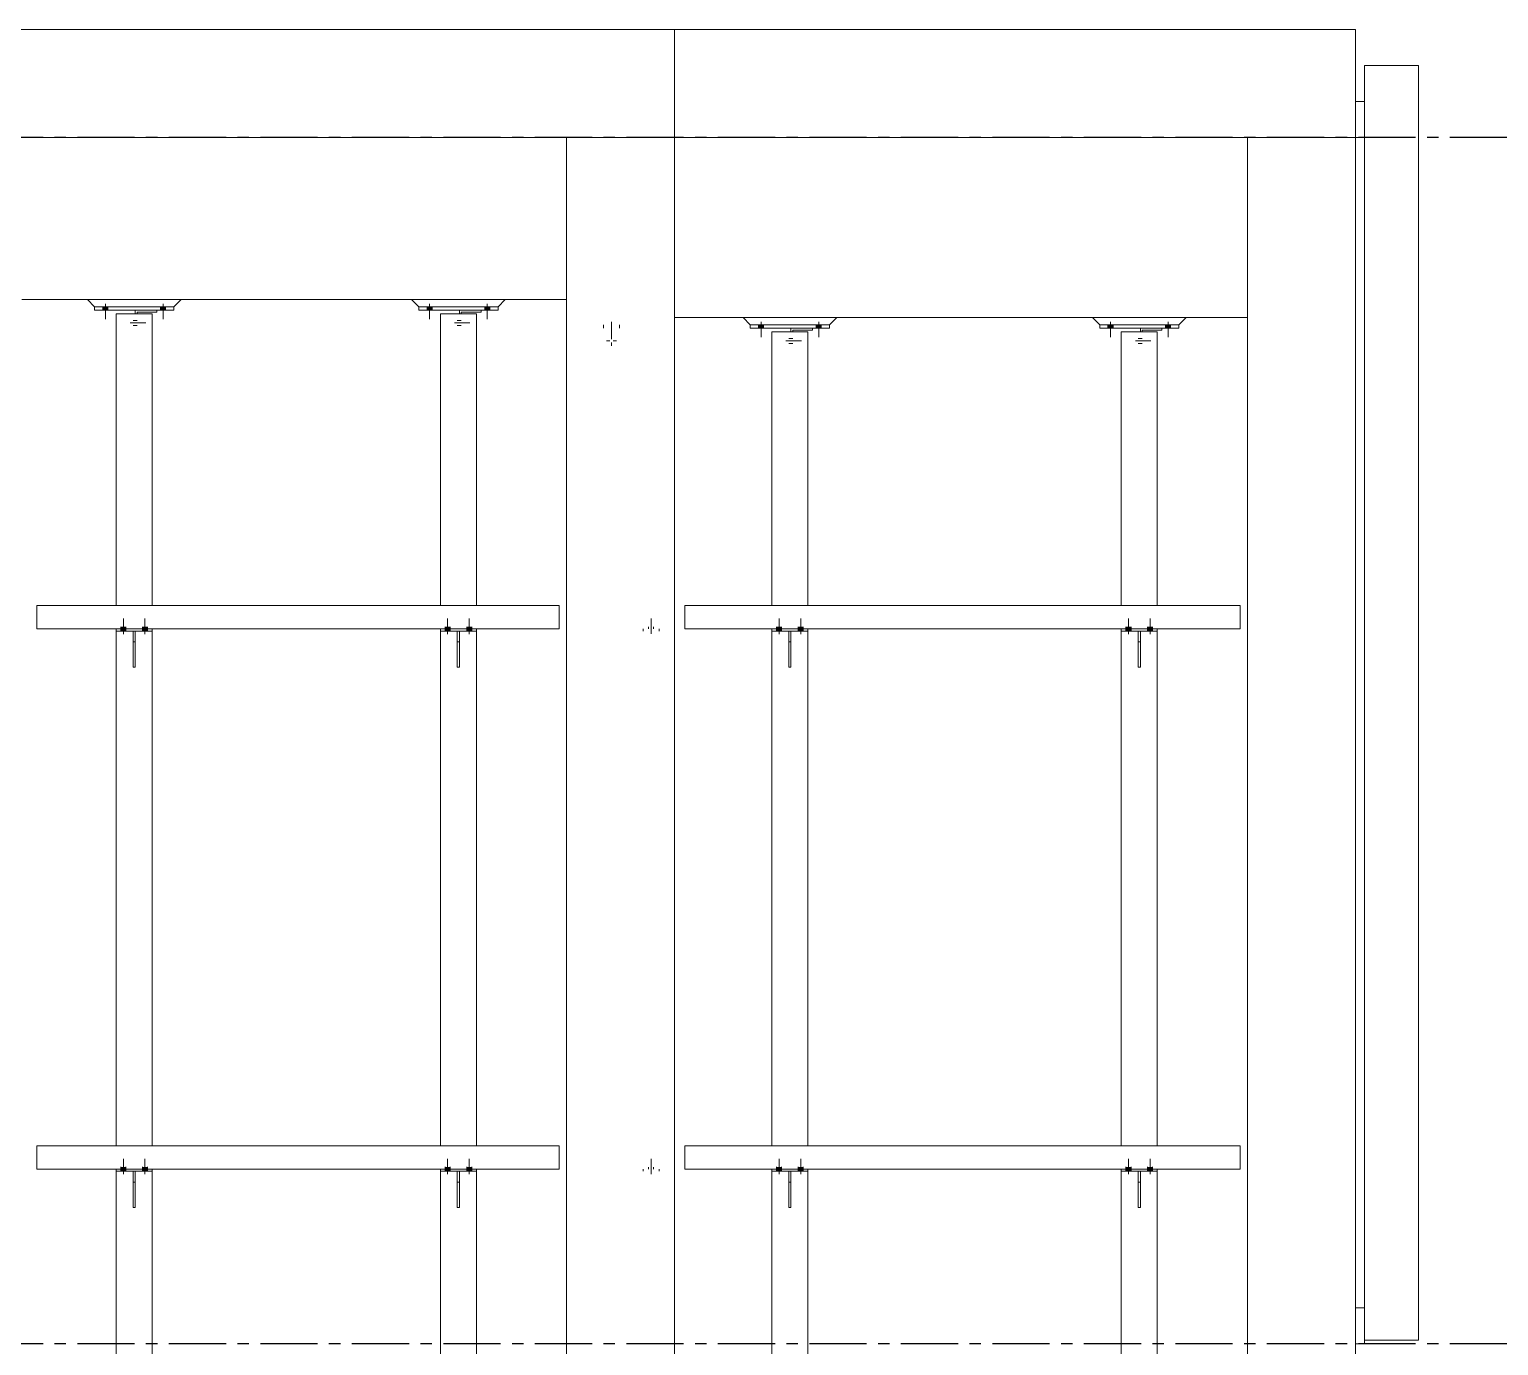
# Model space of a CAD drawing. Header units: millimetres. Extents: x 3774 to 718460, y -768339 to 192544.
# Drawn here: x 429958 to 434036, y -629932 to -626277 of the extents above; entities that cross this region are included whole.
import ezdxf

# ---------------------------------------------------------------- set-up
doc = ezdxf.new("R2010")
doc.units = ezdxf.units.MM
for name, pattern in [('CENTER', [50.8, 31.75, -6.35, 6.35, -6.35]), ('XKITLINE00', [0]), ('XKITLINE02', [4, 2, -2])]:
    doc.linetypes.add(name, pattern=pattern)
doc.layers.add('Bolt', color=7, linetype='Continuous', lineweight=0)
doc.layers.add('Part', color=7, linetype='Continuous', lineweight=0)

# ---------------------------------------------------------------- blocks, each defined once
blk = doc.blocks.new('*A13064188')
at = {"layer": 'Part', "color": 7, "linetype": 'XKITLINE00', "lineweight": 0}
for p, q in [((2425.769529, -31.253462), (2328.969528, -31.253462)), ((2425.769525, -33.653462), (2425.769525, -31.253462)), ((2440.889586, -31.253462), (2425.769536, -31.253462)), ((2440.889574, -31.253462), (2440.889574, -33.653462)), ((2425.769529, -33.653462), (2411.275963, -33.653462)), ((2425.769536, -33.653462), (2440.889574, -33.653462)), ((2440.889574, -33.653462), (2440.889586, -33.653462))]:
    blk.add_line(p, q, dxfattribs=at)
blk = doc.blocks.new('*A13164198')
at = {"layer": 'Part', "color": 7, "linetype": 'XKITLINE00', "lineweight": 0}
for p, q in [((2441.089496, -60.373459), (2441.089496, -32.053459)), ((2441.089496, -32.053459), (2442.289496, -32.053459)), ((2442.289496, -32.053459), (2442.289496, -60.373459)), ((2442.289496, -60.373459), (2441.089496, -60.373459))]:
    blk.add_line(p, q, dxfattribs=at)
blk = doc.blocks.new('*A18484730')
at = {"layer": 'Part', "color": 7, "linetype": 'XKITLINE00', "lineweight": 0}
for p, q in [((2438.489574, -78.053462), (2438.489574, -33.653462)), ((2438.489574, -33.653462), (2440.889574, -33.653462)), ((2440.889574, -78.053462), (2440.889574, -33.653462)), ((2438.489574, -78.053462), (2440.889574, -78.053462))]:
    blk.add_line(p, q, dxfattribs=at)
blk = doc.blocks.new('*A18494731')
at = {"layer": 'Part', "color": 7, "linetype": 'XKITLINE00', "lineweight": 0}
for p, q in [((2436.489603, -37.973462), (2435.689603, -37.973462)), ((2435.689603, -44.053462), (2435.689603, -37.973462)), ((2436.489603, -44.053462), (2436.489603, -37.973462)), ((2435.689603, -56.053462), (2435.689603, -44.621462)), ((2436.489603, -56.053462), (2436.489603, -44.621462)), ((2435.689603, -68.053462), (2435.689603, -56.621462)), ((2436.489603, -68.053462), (2436.489603, -56.621462)), ((2435.689603, -80.053462), (2435.689603, -68.621462)), ((2436.489603, -80.053462), (2436.489603, -68.621462)), ((2435.689603, -82.133462), (2435.689603, -80.621462)), ((2436.489603, -82.133462), (2436.489603, -80.621462)), ((2435.689603, -82.133462), (2436.489603, -82.133462))]:
    blk.add_line(p, q, dxfattribs=at)
blk = doc.blocks.new('*A18504732')
at = {"layer": 'Part', "color": 7, "linetype": 'XKITLINE00', "lineweight": 0}
for p, q in [((2428.729603, -37.973462), (2427.929603, -37.973462)), ((2427.929603, -44.053462), (2427.929603, -37.973462)), ((2428.729603, -44.053462), (2428.729603, -37.973462)), ((2427.929603, -56.053462), (2427.929603, -44.621462)), ((2428.729603, -56.053462), (2428.729603, -44.621462)), ((2427.929603, -68.053462), (2427.929603, -56.621462)), ((2428.729603, -68.053462), (2428.729603, -56.621462)), ((2427.929603, -80.053462), (2427.929603, -68.621462)), ((2428.729603, -80.053462), (2428.729603, -68.621462)), ((2427.929603, -82.133462), (2427.929603, -80.621462)), ((2428.729603, -82.133462), (2428.729603, -80.621462)), ((2427.929603, -82.133462), (2428.729603, -82.133462))]:
    blk.add_line(p, q, dxfattribs=at)
blk = doc.blocks.new('*A18514733')
at = {"layer": 'Part', "color": 7, "linetype": 'XKITLINE00', "lineweight": 0}
for p, q in [((2423.369525, -78.053462), (2423.369525, -33.653462)), ((2423.369525, -33.653462), (2425.769525, -33.653462)), ((2425.769525, -78.053462), (2425.769525, -33.653462)), ((2423.369525, -78.053462), (2425.769525, -78.053462))]:
    blk.add_line(p, q, dxfattribs=at)
blk = doc.blocks.new('*A18524734')
at = {"layer": 'Part', "color": 7, "linetype": 'XKITLINE00', "lineweight": 0}
for p, q in [((2421.369603, -37.573462), (2420.569603, -37.573462)), ((2420.569603, -44.053462), (2420.569603, -37.573462)), ((2421.369603, -44.053462), (2421.369603, -37.573462)), ((2420.569603, -56.053462), (2420.569603, -44.621462)), ((2421.369603, -56.053462), (2421.369603, -44.621462)), ((2420.569603, -68.053462), (2420.569603, -56.621462)), ((2421.369603, -68.053462), (2421.369603, -56.621462)), ((2420.569603, -80.053462), (2420.569603, -68.621462)), ((2421.369603, -80.053462), (2421.369603, -68.621462)), ((2420.569603, -82.133462), (2420.569603, -80.621462)), ((2421.369603, -82.133462), (2421.369603, -80.621462)), ((2420.569603, -82.133462), (2421.369603, -82.133462))]:
    blk.add_line(p, q, dxfattribs=at)
blk = doc.blocks.new('*A18534735')
at = {"layer": 'Part', "color": 7, "linetype": 'XKITLINE00', "lineweight": 0}
for p, q in [((2414.169603, -37.573462), (2413.369603, -37.573462)), ((2413.369603, -44.053462), (2413.369603, -37.573462)), ((2414.169603, -44.053462), (2414.169603, -37.573462)), ((2413.369603, -56.053462), (2413.369603, -44.621462)), ((2414.169603, -56.053462), (2414.169603, -44.621462)), ((2413.369603, -68.053462), (2413.369603, -56.621462)), ((2414.169603, -68.053462), (2414.169603, -56.621462)), ((2413.369603, -80.053462), (2413.369603, -68.621462)), ((2414.169603, -80.053462), (2414.169603, -68.621462)), ((2413.369603, -82.133462), (2413.369603, -80.621462)), ((2414.169603, -82.133462), (2414.169603, -80.621462)), ((2413.369603, -82.133462), (2414.169603, -82.133462))]:
    blk.add_line(p, q, dxfattribs=at)
blk = doc.blocks.new('*A18744756')
at = {"layer": 'Bolt', "color": 7, "linetype": 'XKITLINE00', "lineweight": 0}
for p, q in [((2424.369524, -38.061462), (2424.369524, -38.136054)), ((2424.257524, -38.173462), (2424.332116, -38.173462)), ((2424.369524, -38.285462), (2424.369524, -38.21087)), ((2424.481524, -38.173462), (2424.406932, -38.173462))]:
    blk.add_line(p, q, dxfattribs=at)
blk = doc.blocks.new('*A18754757')
at = {"layer": 'Bolt', "color": 7, "linetype": 'XKITLINE02', "lineweight": 0}
for p, q in [((2424.193524, -37.813462), (2424.193524, -37.893462)), ((2424.193524, -37.813462), (2424.193524, -37.893462)), ((2424.369524, -37.750102), (2424.369524, -38.093462)), ((2424.369524, -37.750102), (2424.369524, -38.093462)), ((2424.545524, -37.813462), (2424.545524, -37.893462)), ((2424.545524, -37.813462), (2424.545524, -37.893462))]:
    blk.add_line(p, q, dxfattribs=at)
blk = doc.blocks.new('*A18764758')
at = {"layer": 'Bolt', "color": 7, "linetype": 'XKITLINE00', "lineweight": 0}
for p, q in [((2424.369524, -38.061462), (2424.369524, -38.136054)), ((2424.257524, -38.173462), (2424.332116, -38.173462)), ((2424.369524, -38.285462), (2424.369524, -38.21087)), ((2424.481524, -38.173462), (2424.406932, -38.173462))]:
    blk.add_line(p, q, dxfattribs=at)
blk = doc.blocks.new('*A18774759')
at = {"layer": 'Bolt', "color": 7, "linetype": 'XKITLINE02', "lineweight": 0}
for p, q in [((2424.193524, -37.813462), (2424.193524, -37.893462)), ((2424.193524, -37.813462), (2424.193524, -37.893462)), ((2424.369524, -37.750102), (2424.369524, -38.093462)), ((2424.369524, -37.750102), (2424.369524, -38.093462)), ((2424.545524, -37.813462), (2424.545524, -37.893462)), ((2424.545524, -37.813462), (2424.545524, -37.893462))]:
    blk.add_line(p, q, dxfattribs=at)
blk = doc.blocks.new('*A19044786')
at = {"layer": 'Part', "color": 7, "linetype": 'XKITLINE00', "lineweight": 0}
for p, q in [((2423.209518, -56.053462), (2411.609569, -56.053462)), ((2411.609569, -56.573462), (2411.609569, -56.053462)), ((2423.209518, -56.573462), (2423.209518, -56.053462)), ((2423.209518, -56.573462), (2411.609569, -56.573462))]:
    blk.add_line(p, q, dxfattribs=at)
blk = doc.blocks.new('*A19054787')
at = {"layer": 'Part', "color": 7, "linetype": 'XKITLINE00', "lineweight": 0}
for p, q in [((2420.569603, -56.573462), (2420.569603, -56.621462)), ((2420.569603, -56.621462), (2421.369603, -56.621462)), ((2421.369603, -56.621462), (2421.369603, -56.573462))]:
    blk.add_line(p, q, dxfattribs=at)
blk = doc.blocks.new('*A19064788')
at = {"layer": 'Part', "color": 7, "linetype": 'XKITLINE00', "lineweight": 0}
for p, q in [((2420.945603, -57.421462), (2420.945603, -56.621462)), ((2420.945603, -56.621462), (2420.993603, -56.621462)), ((2420.993603, -57.421462), (2420.993603, -56.621462)), ((2420.945603, -56.861462), (2420.993603, -56.861462)), ((2420.945603, -57.421462), (2420.993603, -57.421462))]:
    blk.add_line(p, q, dxfattribs=at)
blk = doc.blocks.new('*A19074789')
at = {"layer": 'Part', "color": 7, "linetype": 'XKITLINE00', "lineweight": 0}
for p, q in [((2413.745603, -57.421462), (2413.745603, -56.621462)), ((2413.745603, -56.621462), (2413.793603, -56.621462)), ((2413.793603, -57.421462), (2413.793603, -56.621462)), ((2413.745603, -56.861462), (2413.793603, -56.861462)), ((2413.745603, -57.421462), (2413.793603, -57.421462))]:
    blk.add_line(p, q, dxfattribs=at)
blk = doc.blocks.new('*A19084790')
at = {"layer": 'Part', "color": 7, "linetype": 'XKITLINE00', "lineweight": 0}
for p, q in [((2413.369603, -56.573462), (2413.369603, -56.621462)), ((2413.369603, -56.621462), (2414.169603, -56.621462)), ((2414.169603, -56.621462), (2414.169603, -56.573462))]:
    blk.add_line(p, q, dxfattribs=at)
blk = doc.blocks.new('*A19134795')
at = {"layer": 'Part', "color": 7, "linetype": 'XKITLINE00', "lineweight": 0}
for p, q in [((2423.209518, -44.053462), (2411.609569, -44.053462)), ((2411.609569, -44.573462), (2411.609569, -44.053462)), ((2423.209518, -44.573462), (2423.209518, -44.053462)), ((2423.209518, -44.573462), (2411.609569, -44.573462))]:
    blk.add_line(p, q, dxfattribs=at)
blk = doc.blocks.new('*A19144796')
at = {"layer": 'Part', "color": 7, "linetype": 'XKITLINE00', "lineweight": 0}
for p, q in [((2420.569603, -44.573462), (2420.569603, -44.621462)), ((2420.569603, -44.621462), (2421.369603, -44.621462)), ((2421.369603, -44.621462), (2421.369603, -44.573462))]:
    blk.add_line(p, q, dxfattribs=at)
blk = doc.blocks.new('*A19154797')
at = {"layer": 'Part', "color": 7, "linetype": 'XKITLINE00', "lineweight": 0}
for p, q in [((2420.945603, -45.421462), (2420.945603, -44.621462)), ((2420.945603, -44.621462), (2420.993603, -44.621462)), ((2420.993603, -45.421462), (2420.993603, -44.621462)), ((2420.945603, -44.861462), (2420.993603, -44.861462)), ((2420.945603, -45.421462), (2420.993603, -45.421462))]:
    blk.add_line(p, q, dxfattribs=at)
blk = doc.blocks.new('*A19164798')
at = {"layer": 'Part', "color": 7, "linetype": 'XKITLINE00', "lineweight": 0}
for p, q in [((2413.745603, -45.421462), (2413.745603, -44.621462)), ((2413.745603, -44.621462), (2413.793603, -44.621462)), ((2413.793603, -45.421462), (2413.793603, -44.621462)), ((2413.745603, -44.861462), (2413.793603, -44.861462)), ((2413.745603, -45.421462), (2413.793603, -45.421462))]:
    blk.add_line(p, q, dxfattribs=at)
blk = doc.blocks.new('*A19174799')
at = {"layer": 'Part', "color": 7, "linetype": 'XKITLINE00', "lineweight": 0}
for p, q in [((2413.369603, -44.573462), (2413.369603, -44.621462)), ((2413.369603, -44.621462), (2414.169603, -44.621462)), ((2414.169603, -44.621462), (2414.169603, -44.573462))]:
    blk.add_line(p, q, dxfattribs=at)
blk = doc.blocks.new('*A19314813')
at = {"layer": 'Bolt'}
for points in [[(2420.674, -56.573), (2420.674, -56.525), (2420.786, -56.525), (2420.786, -56.573)], [(2420.674, -56.621), (2420.674, -56.573), (2420.786, -56.573), (2420.786, -56.621)], [(2421.154, -56.573), (2421.154, -56.525), (2421.266, -56.525), (2421.266, -56.573)], [(2421.154, -56.621), (2421.154, -56.573), (2421.266, -56.573), (2421.266, -56.621)]]:
    blk.add_hatch(color=7, dxfattribs=at).paths.add_polyline_path(points, flags=17)
at = {"layer": 'Bolt', "color": 7, "linetype": 'XKITLINE00', "lineweight": 0}
for p, q in [((2420.73, -56.685), (2420.73, -56.341)), ((2421.21, -56.685), (2421.21, -56.341)), ((2420.674, -56.573), (2420.674, -56.525)), ((2420.674, -56.621), (2420.674, -56.573)), ((2420.786, -56.573), (2420.786, -56.525)), ((2420.786, -56.621), (2420.786, -56.573)), ((2421.154, -56.573), (2421.154, -56.525)), ((2421.154, -56.621), (2421.154, -56.573)), ((2421.266, -56.573), (2421.266, -56.525)), ((2421.266, -56.621), (2421.266, -56.573))]:
    blk.add_line(p, q, dxfattribs=at)
blk = doc.blocks.new('*A19324814')
at = {"layer": 'Bolt'}
for points in [[(2413.474, -56.573), (2413.474, -56.525), (2413.586, -56.525), (2413.586, -56.573)], [(2413.474, -56.621), (2413.474, -56.573), (2413.586, -56.573), (2413.586, -56.621)], [(2413.954, -56.573), (2413.954, -56.525), (2414.066, -56.525), (2414.066, -56.573)], [(2413.954, -56.621), (2413.954, -56.573), (2414.066, -56.573), (2414.066, -56.621)]]:
    blk.add_hatch(color=7, dxfattribs=at).paths.add_polyline_path(points, flags=17)
at = {"layer": 'Bolt', "color": 7, "linetype": 'XKITLINE00', "lineweight": 0}
for p, q in [((2413.53, -56.685), (2413.53, -56.341)), ((2414.01, -56.685), (2414.01, -56.341)), ((2413.474, -56.573), (2413.474, -56.525)), ((2413.474, -56.621), (2413.474, -56.573)), ((2413.586, -56.573), (2413.586, -56.525)), ((2413.586, -56.621), (2413.586, -56.573)), ((2413.954, -56.573), (2413.954, -56.525)), ((2413.954, -56.621), (2413.954, -56.573)), ((2414.066, -56.573), (2414.066, -56.525)), ((2414.066, -56.621), (2414.066, -56.573))]:
    blk.add_line(p, q, dxfattribs=at)
blk = doc.blocks.new('*A19334815')
at = {"layer": 'Bolt'}
for points in [[(2420.674, -44.573), (2420.674, -44.525), (2420.786, -44.525), (2420.786, -44.573)], [(2420.674, -44.621), (2420.674, -44.573), (2420.786, -44.573), (2420.786, -44.621)], [(2421.154, -44.573), (2421.154, -44.525), (2421.266, -44.525), (2421.266, -44.573)], [(2421.154, -44.621), (2421.154, -44.573), (2421.266, -44.573), (2421.266, -44.621)]]:
    blk.add_hatch(color=7, dxfattribs=at).paths.add_polyline_path(points, flags=17)
at = {"layer": 'Bolt', "color": 7, "linetype": 'XKITLINE00', "lineweight": 0}
for p, q in [((2420.73, -44.685), (2420.73, -44.341)), ((2421.21, -44.685), (2421.21, -44.341)), ((2420.674, -44.573), (2420.674, -44.525)), ((2420.674, -44.621), (2420.674, -44.573)), ((2420.786, -44.573), (2420.786, -44.525)), ((2420.786, -44.621), (2420.786, -44.573)), ((2421.154, -44.573), (2421.154, -44.525)), ((2421.154, -44.621), (2421.154, -44.573)), ((2421.266, -44.573), (2421.266, -44.525)), ((2421.266, -44.621), (2421.266, -44.573))]:
    blk.add_line(p, q, dxfattribs=at)
blk = doc.blocks.new('*A19344816')
at = {"layer": 'Bolt'}
for points in [[(2413.474, -44.573), (2413.474, -44.525), (2413.586, -44.525), (2413.586, -44.573)], [(2413.474, -44.621), (2413.474, -44.573), (2413.586, -44.573), (2413.586, -44.621)], [(2413.954, -44.573), (2413.954, -44.525), (2414.066, -44.525), (2414.066, -44.573)], [(2413.954, -44.621), (2413.954, -44.573), (2414.066, -44.573), (2414.066, -44.621)]]:
    blk.add_hatch(color=7, dxfattribs=at).paths.add_polyline_path(points, flags=17)
at = {"layer": 'Bolt', "color": 7, "linetype": 'XKITLINE00', "lineweight": 0}
for p, q in [((2413.53, -44.685), (2413.53, -44.341)), ((2414.01, -44.685), (2414.01, -44.341)), ((2413.474, -44.573), (2413.474, -44.525)), ((2413.474, -44.621), (2413.474, -44.573)), ((2413.586, -44.573), (2413.586, -44.525)), ((2413.586, -44.621), (2413.586, -44.573)), ((2413.954, -44.573), (2413.954, -44.525)), ((2413.954, -44.621), (2413.954, -44.573)), ((2414.066, -44.573), (2414.066, -44.525)), ((2414.066, -44.621), (2414.066, -44.573))]:
    blk.add_line(p, q, dxfattribs=at)
blk = doc.blocks.new('*A19354817')
at = {"layer": 'Part', "color": 7, "linetype": 'XKITLINE00', "lineweight": 0}
for p, q in [((2411.275963, -33.653462), (2423.369549, -33.653462)), ((2423.369549, -33.653462), (2423.369549, -37.253462)), ((2423.369549, -37.253462), (2411.275963, -37.253462))]:
    blk.add_line(p, q, dxfattribs=at)
blk = doc.blocks.new('*A19364818')
at = {"layer": 'Part', "color": 7, "linetype": 'XKITLINE00', "lineweight": 0}
for p, q in [((2412.889603, -37.493462), (2412.889603, -37.413462)), ((2412.889603, -37.413462), (2414.649603, -37.413462)), ((2412.889603, -37.493462), (2414.649603, -37.493462)), ((2414.649603, -37.493462), (2414.649603, -37.413462))]:
    blk.add_line(p, q, dxfattribs=at)
blk = doc.blocks.new('*A19374819')
at = {"layer": 'Part', "color": 7, "linetype": 'XKITLINE00', "lineweight": 0}
for p, q in [((2412.889603, -37.413462), (2412.729603, -37.253462)), ((2414.649603, -37.413462), (2412.889603, -37.413462)), ((2414.809603, -37.253462), (2414.649603, -37.413462))]:
    blk.add_line(p, q, dxfattribs=at)
blk = doc.blocks.new('*A19384820')
at = {"layer": 'Part', "color": 7, "linetype": 'XKITLINE00', "lineweight": 0}
for p, q in [((2413.793603, -37.573462), (2413.793603, -37.493462)), ((2414.273603, -37.533462), (2414.273603, -37.493462)), ((2413.833603, -37.573462), (2413.833603, -37.533462)), ((2413.833603, -37.533462), (2414.273603, -37.533462))]:
    blk.add_line(p, q, dxfattribs=at)
blk = doc.blocks.new('*A19394821')
at = {"layer": 'Part', "color": 7, "linetype": 'XKITLINE00', "lineweight": 0}
for p, q in [((2420.089603, -37.413462), (2419.929603, -37.253462)), ((2421.849603, -37.413462), (2420.089603, -37.413462)), ((2422.009603, -37.253462), (2421.849603, -37.413462))]:
    blk.add_line(p, q, dxfattribs=at)
blk = doc.blocks.new('*A19404822')
at = {"layer": 'Part', "color": 7, "linetype": 'XKITLINE00', "lineweight": 0}
for p, q in [((2420.993603, -37.573462), (2420.993603, -37.493462)), ((2421.473603, -37.533462), (2421.473603, -37.493462)), ((2421.033603, -37.573462), (2421.033603, -37.533462)), ((2421.033603, -37.533462), (2421.473603, -37.533462))]:
    blk.add_line(p, q, dxfattribs=at)
blk = doc.blocks.new('*A19414823')
at = {"layer": 'Part', "color": 7, "linetype": 'XKITLINE00', "lineweight": 0}
for p, q in [((2420.089603, -37.493462), (2420.089603, -37.413462)), ((2420.089603, -37.413462), (2421.849603, -37.413462)), ((2420.089603, -37.493462), (2421.849603, -37.493462)), ((2421.849603, -37.493462), (2421.849603, -37.413462))]:
    blk.add_line(p, q, dxfattribs=at)
blk = doc.blocks.new('*A19424824')
at = {"layer": 'Bolt'}
for points in [[(2420.386, -37.413), (2420.386, -37.493), (2420.274, -37.493), (2420.274, -37.413)], [(2421.666, -37.413), (2421.666, -37.493), (2421.554, -37.493), (2421.554, -37.413)]]:
    blk.add_hatch(color=7, dxfattribs=at).paths.add_polyline_path(points, flags=17)
at = {"layer": 'Bolt', "color": 7, "linetype": 'XKITLINE00', "lineweight": 0}
for p, q in [((2420.274, -37.413), (2420.274, -37.493)), ((2420.33, -37.35), (2420.33, -37.693)), ((2420.386, -37.413), (2420.386, -37.493)), ((2421.554, -37.413), (2421.554, -37.493)), ((2421.61, -37.35), (2421.61, -37.693)), ((2421.666, -37.413), (2421.666, -37.493))]:
    blk.add_line(p, q, dxfattribs=at)
blk = doc.blocks.new('*A19434825')
at = {"layer": 'Bolt', "color": 7, "linetype": 'XKITLINE02', "lineweight": 0}
for p, q in [((2420.882243, -37.773462), (2421.225603, -37.773462)), ((2420.945603, -37.717462), (2420.993603, -37.717462)), ((2420.945603, -37.829462), (2420.993603, -37.829462)), ((2420.993603, -37.717462), (2421.033603, -37.717462)), ((2420.993603, -37.829462), (2421.033603, -37.829462))]:
    blk.add_line(p, q, dxfattribs=at)
blk = doc.blocks.new('*A19444826')
at = {"layer": 'Bolt'}
for points in [[(2413.186, -37.413), (2413.186, -37.493), (2413.074, -37.493), (2413.074, -37.413)], [(2414.466, -37.413), (2414.466, -37.493), (2414.354, -37.493), (2414.354, -37.413)]]:
    blk.add_hatch(color=7, dxfattribs=at).paths.add_polyline_path(points, flags=17)
at = {"layer": 'Bolt', "color": 7, "linetype": 'XKITLINE00', "lineweight": 0}
for p, q in [((2413.074, -37.413), (2413.074, -37.493)), ((2413.13, -37.35), (2413.13, -37.693)), ((2413.186, -37.413), (2413.186, -37.493)), ((2414.354, -37.413), (2414.354, -37.493)), ((2414.41, -37.35), (2414.41, -37.693)), ((2414.466, -37.413), (2414.466, -37.493))]:
    blk.add_line(p, q, dxfattribs=at)
blk = doc.blocks.new('*A19454827')
at = {"layer": 'Bolt', "color": 7, "linetype": 'XKITLINE02', "lineweight": 0}
for p, q in [((2413.682243, -37.773462), (2414.025603, -37.773462)), ((2413.745603, -37.717462), (2413.793603, -37.717462)), ((2413.745603, -37.829462), (2413.793603, -37.829462)), ((2413.793603, -37.717462), (2413.833603, -37.717462)), ((2413.793603, -37.829462), (2413.833603, -37.829462))]:
    blk.add_line(p, q, dxfattribs=at)
blk = doc.blocks.new('*A19464828')
at = {"layer": 'Part', "color": 7, "linetype": 'XKITLINE00', "lineweight": 0}
for p, q in [((2435.689603, -44.573462), (2435.689603, -44.621462)), ((2435.689603, -44.621462), (2436.489603, -44.621462)), ((2436.489603, -44.621462), (2436.489603, -44.573462))]:
    blk.add_line(p, q, dxfattribs=at)
blk = doc.blocks.new('*A19474829')
at = {"layer": 'Part', "color": 7, "linetype": 'XKITLINE00', "lineweight": 0}
for p, q in [((2438.329518, -56.053462), (2425.995968, -56.053462)), ((2425.995968, -56.573462), (2425.995968, -56.053462)), ((2438.329518, -56.573462), (2438.329518, -56.053462)), ((2438.329518, -56.573462), (2425.995968, -56.573462))]:
    blk.add_line(p, q, dxfattribs=at)
blk = doc.blocks.new('*A19484830')
at = {"layer": 'Part', "color": 7, "linetype": 'XKITLINE00', "lineweight": 0}
for p, q in [((2438.329518, -44.053462), (2425.995968, -44.053462)), ((2425.995968, -44.573462), (2425.995968, -44.053462)), ((2438.329518, -44.573462), (2438.329518, -44.053462)), ((2438.329518, -44.573462), (2425.995968, -44.573462))]:
    blk.add_line(p, q, dxfattribs=at)
blk = doc.blocks.new('*A19494831')
at = {"layer": 'Part', "color": 7, "linetype": 'XKITLINE00', "lineweight": 0}
for p, q in [((2428.305603, -57.421462), (2428.305603, -56.621462)), ((2428.305603, -56.621462), (2428.353603, -56.621462)), ((2428.353603, -57.421462), (2428.353603, -56.621462)), ((2428.305603, -56.861462), (2428.353603, -56.861462)), ((2428.305603, -57.421462), (2428.353603, -57.421462))]:
    blk.add_line(p, q, dxfattribs=at)
blk = doc.blocks.new('*A19504832')
at = {"layer": 'Part', "color": 7, "linetype": 'XKITLINE00', "lineweight": 0}
for p, q in [((2427.929603, -56.573462), (2427.929603, -56.621462)), ((2427.929603, -56.621462), (2428.729603, -56.621462)), ((2428.729603, -56.621462), (2428.729603, -56.573462))]:
    blk.add_line(p, q, dxfattribs=at)
blk = doc.blocks.new('*A19514833')
at = {"layer": 'Part', "color": 7, "linetype": 'XKITLINE00', "lineweight": 0}
for p, q in [((2428.305603, -45.421462), (2428.305603, -44.621462)), ((2428.305603, -44.621462), (2428.353603, -44.621462)), ((2428.353603, -45.421462), (2428.353603, -44.621462)), ((2428.305603, -44.861462), (2428.353603, -44.861462)), ((2428.305603, -45.421462), (2428.353603, -45.421462))]:
    blk.add_line(p, q, dxfattribs=at)
blk = doc.blocks.new('*A19524834')
at = {"layer": 'Part', "color": 7, "linetype": 'XKITLINE00', "lineweight": 0}
for p, q in [((2427.929603, -44.573462), (2427.929603, -44.621462)), ((2427.929603, -44.621462), (2428.729603, -44.621462)), ((2428.729603, -44.621462), (2428.729603, -44.573462))]:
    blk.add_line(p, q, dxfattribs=at)
blk = doc.blocks.new('*A19794861')
at = {"layer": 'Bolt'}
for points in [[(2435.794, -44.573), (2435.794, -44.525), (2435.906, -44.525), (2435.906, -44.573)], [(2435.794, -44.621), (2435.794, -44.573), (2435.906, -44.573), (2435.906, -44.621)], [(2436.274, -44.573), (2436.274, -44.525), (2436.386, -44.525), (2436.386, -44.573)], [(2436.274, -44.621), (2436.274, -44.573), (2436.386, -44.573), (2436.386, -44.621)]]:
    blk.add_hatch(color=7, dxfattribs=at).paths.add_polyline_path(points, flags=17)
at = {"layer": 'Bolt', "color": 7, "linetype": 'XKITLINE00', "lineweight": 0}
for p, q in [((2435.85, -44.685), (2435.85, -44.341)), ((2436.33, -44.685), (2436.33, -44.341)), ((2435.794, -44.573), (2435.794, -44.525)), ((2435.794, -44.621), (2435.794, -44.573)), ((2435.906, -44.573), (2435.906, -44.525)), ((2435.906, -44.621), (2435.906, -44.573)), ((2436.274, -44.573), (2436.274, -44.525)), ((2436.274, -44.621), (2436.274, -44.573)), ((2436.386, -44.573), (2436.386, -44.525)), ((2436.386, -44.621), (2436.386, -44.573))]:
    blk.add_line(p, q, dxfattribs=at)
blk = doc.blocks.new('*A19804862')
at = {"layer": 'Bolt', "color": 7, "linetype": 'XKITLINE02', "lineweight": 0}
for p, q in [((2425.249524, -56.684822), (2425.249524, -56.341462)), ((2425.249524, -56.684822), (2425.249524, -56.341462)), ((2425.073524, -56.621462), (2425.073524, -56.573462)), ((2425.073524, -56.621462), (2425.073524, -56.573462)), ((2425.193524, -56.573462), (2425.193524, -56.525462)), ((2425.193524, -56.573462), (2425.193524, -56.525462)), ((2425.305524, -56.573462), (2425.305524, -56.525462)), ((2425.305524, -56.573462), (2425.305524, -56.525462)), ((2425.425524, -56.621462), (2425.425524, -56.573462)), ((2425.425524, -56.621462), (2425.425524, -56.573462))]:
    blk.add_line(p, q, dxfattribs=at)
blk = doc.blocks.new('*A19814863')
at = {"layer": 'Bolt'}
for points in [[(2428.034, -56.573), (2428.034, -56.525), (2428.146, -56.525), (2428.146, -56.573)], [(2428.034, -56.621), (2428.034, -56.573), (2428.146, -56.573), (2428.146, -56.621)], [(2428.514, -56.573), (2428.514, -56.525), (2428.626, -56.525), (2428.626, -56.573)], [(2428.514, -56.621), (2428.514, -56.573), (2428.626, -56.573), (2428.626, -56.621)]]:
    blk.add_hatch(color=7, dxfattribs=at).paths.add_polyline_path(points, flags=17)
at = {"layer": 'Bolt', "color": 7, "linetype": 'XKITLINE00', "lineweight": 0}
for p, q in [((2428.09, -56.685), (2428.09, -56.341)), ((2428.57, -56.685), (2428.57, -56.341)), ((2428.034, -56.573), (2428.034, -56.525)), ((2428.034, -56.621), (2428.034, -56.573)), ((2428.146, -56.573), (2428.146, -56.525)), ((2428.146, -56.621), (2428.146, -56.573)), ((2428.514, -56.573), (2428.514, -56.525)), ((2428.514, -56.621), (2428.514, -56.573)), ((2428.626, -56.573), (2428.626, -56.525)), ((2428.626, -56.621), (2428.626, -56.573))]:
    blk.add_line(p, q, dxfattribs=at)
blk = doc.blocks.new('*A19824864')
at = {"layer": 'Bolt', "color": 7, "linetype": 'XKITLINE02', "lineweight": 0}
for p, q in [((2425.249527, -56.684822), (2425.249527, -56.341462)), ((2425.249527, -56.684822), (2425.249527, -56.341462)), ((2425.073527, -56.621462), (2425.073527, -56.573462)), ((2425.073527, -56.621462), (2425.073527, -56.573462)), ((2425.193527, -56.573462), (2425.193527, -56.525462)), ((2425.193527, -56.573462), (2425.193527, -56.525462)), ((2425.305527, -56.573462), (2425.305527, -56.525462)), ((2425.305527, -56.573462), (2425.305527, -56.525462)), ((2425.425527, -56.621462), (2425.425527, -56.573462)), ((2425.425527, -56.621462), (2425.425527, -56.573462))]:
    blk.add_line(p, q, dxfattribs=at)
blk = doc.blocks.new('*A19834865')
at = {"layer": 'Bolt', "color": 7, "linetype": 'XKITLINE02', "lineweight": 0}
for p, q in [((2425.249524, -44.684822), (2425.249524, -44.341462)), ((2425.249524, -44.684822), (2425.249524, -44.341462)), ((2425.073524, -44.621462), (2425.073524, -44.573462)), ((2425.073524, -44.621462), (2425.073524, -44.573462)), ((2425.193524, -44.573462), (2425.193524, -44.525462)), ((2425.193524, -44.573462), (2425.193524, -44.525462)), ((2425.305524, -44.573462), (2425.305524, -44.525462)), ((2425.305524, -44.573462), (2425.305524, -44.525462)), ((2425.425524, -44.621462), (2425.425524, -44.573462)), ((2425.425524, -44.621462), (2425.425524, -44.573462))]:
    blk.add_line(p, q, dxfattribs=at)
blk = doc.blocks.new('*A19844866')
at = {"layer": 'Bolt'}
for points in [[(2428.034, -44.573), (2428.034, -44.525), (2428.146, -44.525), (2428.146, -44.573)], [(2428.034, -44.621), (2428.034, -44.573), (2428.146, -44.573), (2428.146, -44.621)], [(2428.514, -44.573), (2428.514, -44.525), (2428.626, -44.525), (2428.626, -44.573)], [(2428.514, -44.621), (2428.514, -44.573), (2428.626, -44.573), (2428.626, -44.621)]]:
    blk.add_hatch(color=7, dxfattribs=at).paths.add_polyline_path(points, flags=17)
at = {"layer": 'Bolt', "color": 7, "linetype": 'XKITLINE00', "lineweight": 0}
for p, q in [((2428.09, -44.685), (2428.09, -44.341)), ((2428.57, -44.685), (2428.57, -44.341)), ((2428.034, -44.573), (2428.034, -44.525)), ((2428.034, -44.621), (2428.034, -44.573)), ((2428.146, -44.573), (2428.146, -44.525)), ((2428.146, -44.621), (2428.146, -44.573)), ((2428.514, -44.573), (2428.514, -44.525)), ((2428.514, -44.621), (2428.514, -44.573)), ((2428.626, -44.573), (2428.626, -44.525)), ((2428.626, -44.621), (2428.626, -44.573))]:
    blk.add_line(p, q, dxfattribs=at)
blk = doc.blocks.new('*A19854867')
at = {"layer": 'Bolt', "color": 7, "linetype": 'XKITLINE02', "lineweight": 0}
for p, q in [((2425.249527, -44.684822), (2425.249527, -44.341462)), ((2425.249527, -44.684822), (2425.249527, -44.341462)), ((2425.073527, -44.621462), (2425.073527, -44.573462)), ((2425.073527, -44.621462), (2425.073527, -44.573462)), ((2425.193527, -44.573462), (2425.193527, -44.525462)), ((2425.193527, -44.573462), (2425.193527, -44.525462)), ((2425.305527, -44.573462), (2425.305527, -44.525462)), ((2425.305527, -44.573462), (2425.305527, -44.525462)), ((2425.425527, -44.621462), (2425.425527, -44.573462)), ((2425.425527, -44.621462), (2425.425527, -44.573462))]:
    blk.add_line(p, q, dxfattribs=at)
blk = doc.blocks.new('*A19964878')
at = {"layer": 'Part', "color": 7, "linetype": 'XKITLINE00', "lineweight": 0}
for p, q in [((2441.089231, -58.773462), (2441.089226, -58.773462)), ((2441.089496, -58.773462), (2441.089231, -58.773462)), ((2441.089236, -60.373462), (2441.089231, -58.773462)), ((2441.089236, -60.373462), (2441.089231, -60.373462)), ((2441.089496, -60.373462), (2441.089236, -60.373462))]:
    blk.add_line(p, q, dxfattribs=at)
blk = doc.blocks.new('*A19974879')
at = {"layer": 'Part', "color": 7, "linetype": 'XKITLINE00', "lineweight": 0}
for p, q in [((2440.889574, -59.653462), (2441.089234, -59.653462)), ((2441.089234, -60.453462), (2440.889525, -60.453462)), ((2441.089234, -60.373462), (2441.089234, -60.453462))]:
    blk.add_line(p, q, dxfattribs=at)
blk = doc.blocks.new('*A19984880')
at = {"layer": 'Part', "color": 7, "linetype": 'XKITLINE00', "lineweight": 0}
for p, q in [((2436.065603, -57.421462), (2436.065603, -56.621462)), ((2436.065603, -56.621462), (2436.113603, -56.621462)), ((2436.113603, -57.421462), (2436.113603, -56.621462)), ((2436.065603, -56.861462), (2436.113603, -56.861462)), ((2436.065603, -57.421462), (2436.113603, -57.421462))]:
    blk.add_line(p, q, dxfattribs=at)
blk = doc.blocks.new('*A19994881')
at = {"layer": 'Part', "color": 7, "linetype": 'XKITLINE00', "lineweight": 0}
for p, q in [((2435.689603, -56.573462), (2435.689603, -56.621462)), ((2435.689603, -56.621462), (2436.489603, -56.621462)), ((2436.489603, -56.621462), (2436.489603, -56.573462))]:
    blk.add_line(p, q, dxfattribs=at)
blk = doc.blocks.new('*A20004882')
at = {"layer": 'Part', "color": 7, "linetype": 'XKITLINE00', "lineweight": 0}
for p, q in [((2436.065603, -45.421462), (2436.065603, -44.621462)), ((2436.065603, -44.621462), (2436.113603, -44.621462)), ((2436.113603, -45.421462), (2436.113603, -44.621462)), ((2436.065603, -44.861462), (2436.113603, -44.861462)), ((2436.065603, -45.421462), (2436.113603, -45.421462))]:
    blk.add_line(p, q, dxfattribs=at)
blk = doc.blocks.new('*A20014883')
at = {"layer": 'Bolt'}
for points in [[(2435.794, -56.573), (2435.794, -56.525), (2435.906, -56.525), (2435.906, -56.573)], [(2435.794, -56.621), (2435.794, -56.573), (2435.906, -56.573), (2435.906, -56.621)], [(2436.274, -56.573), (2436.274, -56.525), (2436.386, -56.525), (2436.386, -56.573)], [(2436.274, -56.621), (2436.274, -56.573), (2436.386, -56.573), (2436.386, -56.621)]]:
    blk.add_hatch(color=7, dxfattribs=at).paths.add_polyline_path(points, flags=17)
at = {"layer": 'Bolt', "color": 7, "linetype": 'XKITLINE00', "lineweight": 0}
for p, q in [((2435.85, -56.685), (2435.85, -56.341)), ((2436.33, -56.685), (2436.33, -56.341)), ((2435.794, -56.573), (2435.794, -56.525)), ((2435.794, -56.621), (2435.794, -56.573)), ((2435.906, -56.573), (2435.906, -56.525)), ((2435.906, -56.621), (2435.906, -56.573)), ((2436.274, -56.573), (2436.274, -56.525)), ((2436.274, -56.621), (2436.274, -56.573)), ((2436.386, -56.573), (2436.386, -56.525)), ((2436.386, -56.621), (2436.386, -56.573))]:
    blk.add_line(p, q, dxfattribs=at)
blk = doc.blocks.new('*A20024884')
at = {"layer": 'Part', "color": 7, "linetype": 'XKITLINE00', "lineweight": 0}
for p, q in [((2436.113603, -37.973462), (2436.113603, -37.893462)), ((2436.153603, -37.973462), (2436.153603, -37.933462)), ((2436.153603, -37.933462), (2436.593603, -37.933462)), ((2436.593603, -37.933462), (2436.593603, -37.893462))]:
    blk.add_line(p, q, dxfattribs=at)
blk = doc.blocks.new('*A20034885')
at = {"layer": 'Part', "color": 7, "linetype": 'XKITLINE00', "lineweight": 0}
for p, q in [((2435.209603, -37.813462), (2435.049603, -37.653462)), ((2436.969603, -37.813462), (2435.209603, -37.813462)), ((2437.129603, -37.653462), (2436.969603, -37.813462))]:
    blk.add_line(p, q, dxfattribs=at)
blk = doc.blocks.new('*A20044886')
at = {"layer": 'Part', "color": 7, "linetype": 'XKITLINE00', "lineweight": 0}
for p, q in [((2435.209603, -37.893462), (2435.209603, -37.813462)), ((2435.209603, -37.813462), (2436.969603, -37.813462)), ((2436.969603, -37.893462), (2436.969603, -37.813462)), ((2435.209603, -37.893462), (2436.969603, -37.893462))]:
    blk.add_line(p, q, dxfattribs=at)
blk = doc.blocks.new('*A20054887')
at = {"layer": 'Part', "color": 7, "linetype": 'XKITLINE00', "lineweight": 0}
for p, q in [((2425.769536, -33.653462), (2438.489531, -33.653462)), ((2438.489525, -33.653462), (2438.489531, -33.653462)), ((2438.489531, -33.653462), (2438.489531, -37.653462)), ((2438.489531, -37.653462), (2425.769536, -37.653462)), ((2438.489525, -37.653462), (2438.489531, -37.653462))]:
    blk.add_line(p, q, dxfattribs=at)
blk = doc.blocks.new('*A20064888')
at = {"layer": 'Part', "color": 7, "linetype": 'XKITLINE00', "lineweight": 0}
for p, q in [((2441.089231, -32.373462), (2441.089226, -32.373462)), ((2441.089496, -32.373462), (2441.089231, -32.373462)), ((2441.089236, -33.973462), (2441.089231, -32.373462)), ((2441.089236, -33.973462), (2441.089231, -33.973462)), ((2441.089496, -33.973462), (2441.089236, -33.973462))]:
    blk.add_line(p, q, dxfattribs=at)
blk = doc.blocks.new('*A20074889')
at = {"layer": 'Part', "color": 7, "linetype": 'XKITLINE00', "lineweight": 0}
for p, q in [((2440.889574, -32.853462), (2441.089234, -32.853462)), ((2440.889574, -33.653462), (2441.089234, -33.653462))]:
    blk.add_line(p, q, dxfattribs=at)
blk = doc.blocks.new('*A20084890')
at = {"layer": 'Part', "color": 7, "linetype": 'XKITLINE00', "lineweight": 0}
for p, q in [((2428.353603, -37.973462), (2428.353603, -37.893462)), ((2428.393603, -37.973462), (2428.393603, -37.933462)), ((2428.393603, -37.933462), (2428.833603, -37.933462)), ((2428.833603, -37.933462), (2428.833603, -37.893462))]:
    blk.add_line(p, q, dxfattribs=at)
blk = doc.blocks.new('*A20094891')
at = {"layer": 'Part', "color": 7, "linetype": 'XKITLINE00', "lineweight": 0}
for p, q in [((2427.449603, -37.813462), (2427.289603, -37.653462)), ((2429.209603, -37.813462), (2427.449603, -37.813462)), ((2429.369603, -37.653462), (2429.209603, -37.813462))]:
    blk.add_line(p, q, dxfattribs=at)
blk = doc.blocks.new('*A20104892')
at = {"layer": 'Part', "color": 7, "linetype": 'XKITLINE00', "lineweight": 0}
for p, q in [((2427.449603, -37.893462), (2427.449603, -37.813462)), ((2427.449603, -37.813462), (2429.209603, -37.813462)), ((2429.209603, -37.893462), (2429.209603, -37.813462)), ((2427.449603, -37.893462), (2429.209603, -37.893462))]:
    blk.add_line(p, q, dxfattribs=at)
blk = doc.blocks.new('*A20114893')
at = {"layer": 'Bolt', "color": 7, "linetype": 'XKITLINE02', "lineweight": 0}
for p, q in [((2436.065603, -38.117462), (2436.113603, -38.117462)), ((2436.113603, -38.117462), (2436.153603, -38.117462)), ((2436.002243, -38.173462), (2436.345603, -38.173462)), ((2436.065603, -38.229462), (2436.113603, -38.229462)), ((2436.113603, -38.229462), (2436.153603, -38.229462))]:
    blk.add_line(p, q, dxfattribs=at)
blk = doc.blocks.new('*A20124894')
at = {"layer": 'Bolt'}
for points in [[(2435.506, -37.813), (2435.506, -37.893), (2435.394, -37.893), (2435.394, -37.813)], [(2436.786, -37.813), (2436.786, -37.893), (2436.674, -37.893), (2436.674, -37.813)]]:
    blk.add_hatch(color=7, dxfattribs=at).paths.add_polyline_path(points, flags=17)
at = {"layer": 'Bolt', "color": 7, "linetype": 'XKITLINE00', "lineweight": 0}
for p, q in [((2435.394, -37.813), (2435.394, -37.893)), ((2435.45, -37.75), (2435.45, -38.093)), ((2435.506, -37.813), (2435.506, -37.893)), ((2436.674, -37.813), (2436.674, -37.893)), ((2436.73, -37.75), (2436.73, -38.093)), ((2436.786, -37.813), (2436.786, -37.893))]:
    blk.add_line(p, q, dxfattribs=at)
blk = doc.blocks.new('*A20134895')
at = {"layer": 'Bolt'}
for points in [[(2427.746, -37.813), (2427.746, -37.893), (2427.634, -37.893), (2427.634, -37.813)], [(2429.026, -37.813), (2429.026, -37.893), (2428.914, -37.893), (2428.914, -37.813)]]:
    blk.add_hatch(color=7, dxfattribs=at).paths.add_polyline_path(points, flags=17)
at = {"layer": 'Bolt', "color": 7, "linetype": 'XKITLINE00', "lineweight": 0}
for p, q in [((2427.634, -37.813), (2427.634, -37.893)), ((2427.69, -37.75), (2427.69, -38.093)), ((2427.746, -37.813), (2427.746, -37.893)), ((2428.914, -37.813), (2428.914, -37.893)), ((2428.97, -37.75), (2428.97, -38.093)), ((2429.026, -37.813), (2429.026, -37.893))]:
    blk.add_line(p, q, dxfattribs=at)
blk = doc.blocks.new('*A20144896')
at = {"layer": 'Bolt', "color": 7, "linetype": 'XKITLINE02', "lineweight": 0}
for p, q in [((2428.305603, -38.117462), (2428.353603, -38.117462)), ((2428.353603, -38.117462), (2428.393603, -38.117462)), ((2428.242243, -38.173462), (2428.585603, -38.173462)), ((2428.305603, -38.229462), (2428.353603, -38.229462)), ((2428.353603, -38.229462), (2428.393603, -38.229462))]:
    blk.add_line(p, q, dxfattribs=at)

msp = doc.modelspace()

# ---------------------------------------------------------------- linework, layer by layer
at = {"color": 7, "linetype": 'CENTER', "ltscale": 5}
for p, q in [((437107.783, -626577.045), (391187.746, -626577.045)), ((437107.783, -629927.045), (391187.746, -629927.045))]:
    msp.add_line(p, q, dxfattribs=at)

# ---------------------------------------------------------------- block references
at = {"color": 7, "lineweight": 0, "xscale": 125, "yscale": 125, "zscale": 125}
for name in ['*A13064188', '*A13164198', '*A20064888', '*A20074889', '*A19354817', '*A18514733', '*A20054887', '*A18484730', '*A19374819', '*A19364818', '*A19444826', '*A18534735', '*A19384820', '*A19394821', '*A19414823', '*A19424824', '*A18524734', '*A19404822', '*A19454827', '*A19434825', '*A18754757', '*A18774759', '*A20094891', '*A20104892', '*A20134895', '*A20084890', '*A20034885', '*A20044886', '*A20124894', '*A20024884', '*A18744756', '*A18764758', '*A18504732', '*A20144896', '*A18494731', '*A20114893', '*A19134795', '*A19484830', '*A19344816', '*A19334815', '*A19834865', '*A19854867', '*A19844866', '*A19794861', '*A19174799', '*A19164798', '*A19144796', '*A19154797', '*A19524834', '*A19514833', '*A19464828', '*A20004882', '*A19044786', '*A19474829', '*A19324814', '*A19314813', '*A19804862', '*A19824864', '*A19814863', '*A20014883', '*A19084790', '*A19074789', '*A19054787', '*A19064788', '*A19504832', '*A19494831', '*A19994881', '*A19984880', '*A19964878', '*A19974879']:
    msp.add_blockref(name, (128527.556, -622370.363), dxfattribs=at)

doc.saveas('drawing.dxf')
